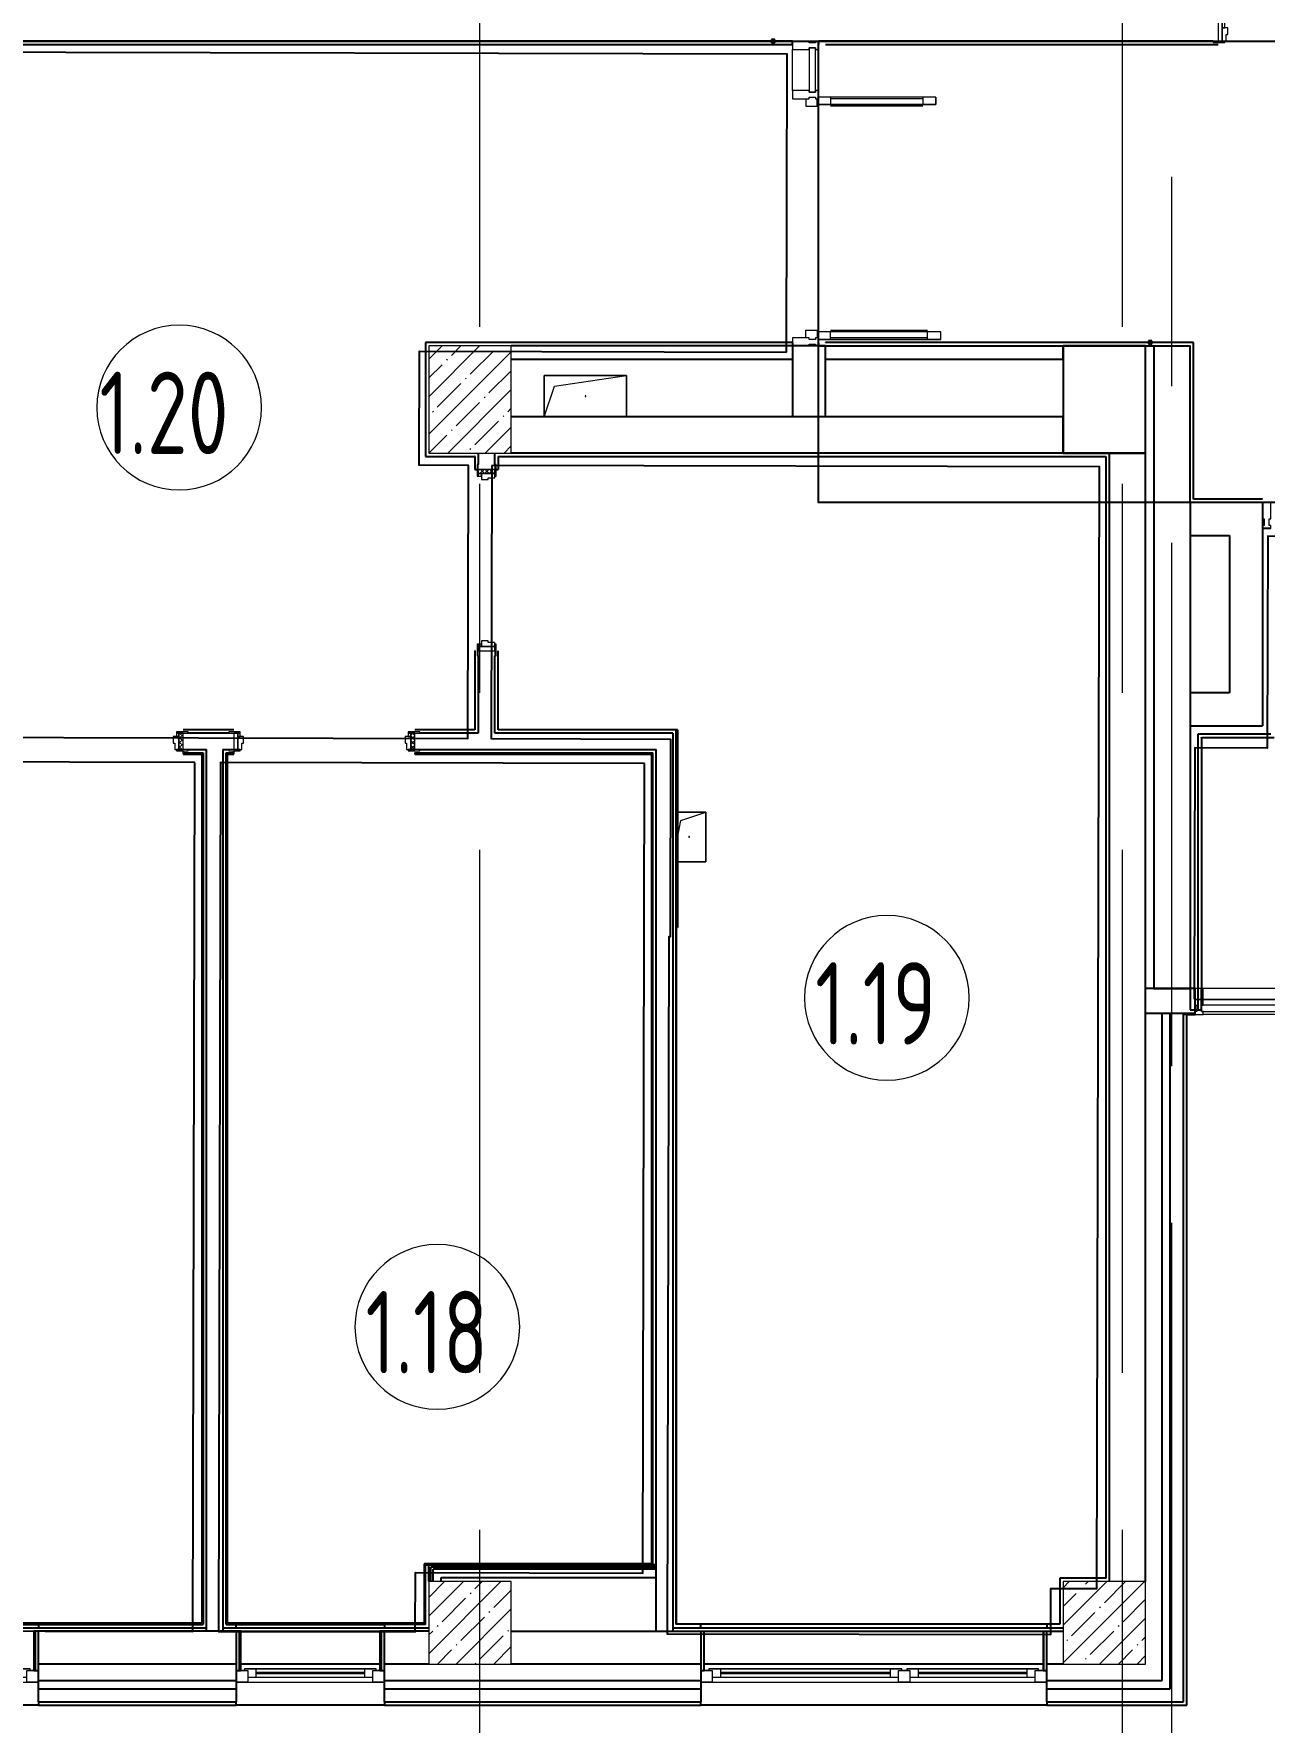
# Model space of a CAD drawing. Header units: millimetres. Extents: x -625 to 415037, y -3642 to 102118.
# Drawn here: x 78017 to 85485, y 3061 to 13309 of the extents above; entities that cross this region are included whole.
import ezdxf

# ---------------------------------------------------------------- set-up
doc = ezdxf.new("R2010")
doc.units = ezdxf.units.MM
doc.linetypes.add('Осевая', pattern=[6350, 1270, -952.5, 3175, -952.5])
for name, color, linetype, lineweight in [('A-AREA-IDEN', 7, 'Continuous', 9), ('A-DETL-GENF', 7, 'Continuous', 9), ('A-DOOR-FRAM-2', 7, 'Continuous', 5), ('A-GENM', 7, 'Continuous', 9), ('A-GLAZ', 7, 'Continuous', 9), ('A-GLAZ-1', 7, 'Continuous', 5), ('A-GLAZ-CURT-1', 7, 'Continuous', 5), ('A-GLAZ-CURT-2', 7, 'Continuous', 20), ('A-GLAZ-CWMG', 7, 'Continuous', 9), ('A-GLAZ-CWMG-1', 7, 'Continuous', 20), ('S-COLS-1', 7, 'Continuous', 5), ('Оси', 7, 'Continuous', 9), ('Оси-2', 7, 'Осевая', 9)]:
    doc.layers.add(name, color=color, linetype=linetype, lineweight=lineweight)
doc.layers.add('A-DOOR-FRAM-1', color=7, linetype='Continuous', lineweight=5, true_color=0xc0c0c0)
doc.styles.add('СПДС', font='ГОСТ тип А.ttf', dxfattribs={"width": 0.9})
pattern_1 = [(45, (-371.384, 114.685), (-14.1421, 14.1421), []), (135, (-371.384, 114.685), (-14.1421, -14.1421), [])]

# ---------------------------------------------------------------- blocks, each defined once
blk = doc.blocks.new('BSC_Колонна _Прямоугольная - 500х500-V14-Объем проектирования 1 этажа')
at = {"layer": 'S-COLS-1'}
h = blk.add_hatch(dxfattribs=at)
h.set_pattern_fill('FP_18', color=256, style=0, pattern_type=2)
h.set_pattern_definition([(45, (-80600, -3800), (-114.04925, 114.04925), []), (45, (-80485.95, -3800), (-114.04925, 114.04925), [201.613, -40.323, 6.706, -33.617])])
h.paths.add_polyline_path([(250, -250), (250, 250), (-250, 250), (-250, -250)])
for p, q in [((250, 250), (-250, 250)), ((-250, 250), (-250, -250)), ((250, -250), (250, 250)), ((-250, -250), (250, -250))]:
    blk.add_line(p, q, dxfattribs=at)
blk = doc.blocks.new('Системная панель - Стекло - 40мм-22736316-Объем проектирования 1 этажа')
at = {"layer": 'A-GLAZ-CURT-1'}
h = blk.add_hatch(dxfattribs=at)
h.set_pattern_fill('FP_87', color=256, style=0, pattern_type=2)
h.set_pattern_definition([(135, (13025, -82897), (-565.6854, -565.6854), [400, -1200]), (135, (13225, -83297), (-565.6854, -565.6854), [1200, -400]), (135, (13425, -82497), (-565.6854, -565.6854), [400, -1200])])
h.paths.add_polyline_path([(135, 0), (-135, 0), (-135, -40), (135, -40)])
at = {"layer": 'A-GLAZ-CURT-2'}
for p, q in [((135, 0), (-135, 0)), ((-135, 0), (-135, -40)), ((135, -40), (135, 0)), ((-135, -40), (135, -40))]:
    blk.add_line(p, q, dxfattribs=at)
blk = doc.blocks.new('Прямоугольный импост - Импост структурный с накладкой - 160мм Темный-32274872-Объем проектирования 1 этажа')
at = {"layer": 'A-GLAZ-CWMG'}
for p, q in [((82557, 13100), (82557, 13350)), ((82714, 13100), (82714, 13350))]:
    blk.add_line(p, q, dxfattribs=at)
blk = doc.blocks.new('Прямоугольный импост - Импост структурный с накладкой - 160мм Темный-30755840-Объем проектирования 1 этажа')
at = {"layer": 'A-GLAZ-CWMG-1'}
for p, q in [((-50, 40), (-50, 140)), ((-50, 140), (0, 140)), ((0, 140), (0, 40)), ((-40, 40), (-50, 40)), ((-50, -17), (-50, 0)), ((-50, 0), (-40, 0)), ((-40, 0), (-40, 40)), ((-10, 40), (-10, 0)), ((0, 40), (-10, 40)), ((-10, 0), (0, 0)), ((0, 0), (0, -17)), ((0, -17), (-50, -17))]:
    blk.add_line(p, q, dxfattribs=at)
blk = doc.blocks.new('Дверь_Витражная_остекление_ - ДВН_CОШ в витраже В-7-32274869-Объем проектирования 1 этажа')
at = {"layer": 'A-DETL-GENF'}
for p, q in [((-735, 730), (-690, 730)), ((-735, 730), (-735, 17)), ((-690, 730), (-735, 730)), ((-735, 730), (-735, 17)), ((-690, 730), (-690, 14)), ((-690, 14), (-690, 730)), ((735, 760), (690, 760)), ((690, 760), (690, 14)), ((735, 760), (690, 760)), ((690, 760), (690, 14)), ((735, 760), (735, 17)), ((735, 17), (735, 760)), ((-735, 650), (-690, 650)), ((-725, 650), (-725, 90)), ((-681, 650), (-681, 90)), ((681, 680), (681, 90)), ((735, 680), (690, 680)), ((725, 680), (725, 90)), ((-735, 90), (-690, 90)), ((-697, 10), (-725, 10)), ((-725, 10), (-697, 10)), ((-697, 10), (-725, 10)), ((-690, 10), (-697, 10)), ((-697, 10), (-690, 10)), ((-680, 10), (-697, 10)), ((-690, 14), (-690, 10)), ((-690, 10), (-690, 14)), ((-680, -60), (-680, 10)), ((680, -60), (680, 10)), ((680, 10), (702, 10)), ((735, 90), (690, 90)), ((690, 14), (690, 10)), ((690, 14), (690, 10)), ((690, 10), (702, 10)), ((690, 10), (702, 10)), ((702, 10), (725, 10)), ((702, 10), (725, 10)), ((702, 10), (725, 10)), ((-725, -60), (-697, -60)), ((-697, -60), (-680, -60)), ((703, -60), (680, -60)), ((725, -60), (703, -60))]:
    blk.add_line(p, q, dxfattribs=at)
blk = doc.blocks.new('Прямоугольный импост - Импост структурный с накладкой - 160мм Темный-30755836-Объем проектирования 1 этажа')
at = {"layer": 'A-GLAZ-CWMG-1'}
for p, q in [((-25, 40), (-25, 140)), ((-25, 140), (25, 140)), ((25, 140), (25, 40)), ((-15, 40), (-25, 40)), ((-25, -17), (-25, 0)), ((-25, 0), (-15, 0)), ((-15, 0), (-15, 40)), ((15, 40), (15, 0)), ((25, 40), (15, 40)), ((15, 0), (25, 0)), ((25, 0), (25, -17)), ((25, -17), (-25, -17))]:
    blk.add_line(p, q, dxfattribs=at)
blk = doc.blocks.new('Прямоугольный импост - Импост структурный с накладкой - 160мм Темный-30755843-Объем проектирования 1 этажа')
at = {"layer": 'A-GLAZ-CWMG-1'}
for p, q in [((0, 140), (-50, 140)), ((-50, 140), (-50, 40)), ((0, 40), (0, 140)), ((-50, 40), (-40, 40)), ((-40, 0), (-50, 0)), ((-50, 0), (-50, -17)), ((-40, 40), (-40, 0)), ((-10, 0), (-10, 40)), ((-10, 40), (0, 40)), ((0, 0), (-10, 0)), ((0, -17), (0, 0)), ((-50, -17), (0, -17))]:
    blk.add_line(p, q, dxfattribs=at)
blk = doc.blocks.new('110_Дверь_СКБ_1Ст_Внутренняя1 - Д-4 _п_ 1100x2100h_су мгн 2-33304581-Объем проектирования 1 этажа')
at = {"layer": 'A-DOOR-FRAM-2'}
h = blk.add_hatch(dxfattribs=at)
h.set_pattern_fill('FP_45', color=256, style=0, pattern_type=2)
h.set_pattern_definition(pattern_1)
h.paths.add_polyline_path([(-513, 50), (-538, 50), (-538, -50), (-513, -50), (-513, -42)])
at = {"layer": 'A-DOOR-FRAM-1'}
for p, q in [((-498, 58), (-568, 58)), ((-568, 58), (-568, 50)), ((-568, 50), (-498, 50)), ((-513, 50), (-538, 50)), ((-538, 50), (-538, -50)), ((-488, 50), (-513, 50)), ((-513, 50), (-513, -30)), ((-513, -50), (-513, 50)), ((-498, 50), (-513, 50)), ((-513, 50), (-513, 49)), ((-513, 49), (-498, 49)), ((-498, 50), (-498, 58)), ((-498, 49), (-498, 50)), ((-488, 10), (-488, 50)), ((-478, 10), (-488, 10)), ((-478, -30), (-478, 10)), ((512, 10), (502, 10)), ((502, 10), (502, -30)), ((512, 50), (512, 10)), ((537, 50), (512, 50)), ((592, 58), (522, 58)), ((522, 58), (522, 50)), ((537, 50), (522, 50)), ((522, 50), (522, 49)), ((522, 50), (592, 50)), ((522, 49), (537, 49)), ((537, -30), (537, 50)), ((562, 50), (537, 50)), ((537, 50), (537, -50)), ((537, 49), (537, 50)), ((562, -50), (562, 50)), ((592, 50), (592, 58)), ((-498, -50), (-568, -50)), ((-568, -50), (-568, -58)), ((-568, -58), (-498, -58)), ((-538, -50), (-513, -50)), ((-513, -30), (-478, -30)), ((-498, -30), (-513, -30)), ((-513, -30), (-513, -50)), ((-513, -50), (-498, -50)), ((-498, -50), (-498, -30)), ((-498, -58), (-498, -50)), ((502, -30), (537, -30)), ((537, -30), (522, -30)), ((522, -30), (522, -50)), ((522, -50), (537, -50)), ((592, -50), (522, -50)), ((522, -50), (522, -58)), ((522, -58), (592, -58)), ((537, -50), (537, -30)), ((537, -50), (562, -50)), ((592, -58), (592, -50))]:
    blk.add_line(p, q, dxfattribs=at)
blk = doc.blocks.new('110_Дверь_СКБ_1Ст_Внутренняя1 - Д-4 _л_ 1100x2100h_су мгн-33293497-Объем проектирования 1 этажа')
at = {"layer": 'A-DOOR-FRAM-2'}
h = blk.add_hatch(dxfattribs=at)
h.set_pattern_fill('FP_45', color=256, style=0, pattern_type=2)
h.set_pattern_definition(pattern_1)
h.paths.add_polyline_path([(-538, 50), (-538, -50), (-513, -50), (-513, 50)])
at = {"layer": 'A-DOOR-FRAM-1'}
for p, q in [((-498, 58), (-568, 58)), ((-568, 58), (-568, 50)), ((-568, 50), (-498, 50)), ((-513, 50), (-538, 50)), ((-538, 50), (-538, -50)), ((-488, 50), (-513, 50)), ((-513, 50), (-513, -30)), ((-513, -50), (-513, 50)), ((-498, 50), (-513, 50)), ((-513, 50), (-513, 49)), ((-513, 49), (-498, 49)), ((-498, 50), (-498, 58)), ((-498, 49), (-498, 50)), ((-488, 10), (-488, 50)), ((-478, 10), (-488, 10)), ((-478, -30), (-478, 10)), ((512, 10), (502, 10)), ((502, 10), (502, -30)), ((512, 50), (512, 10)), ((537, 50), (512, 50)), ((592, 58), (522, 58)), ((522, 58), (522, 50)), ((537, 50), (522, 50)), ((522, 50), (522, 49)), ((522, 50), (592, 50)), ((522, 49), (537, 49)), ((537, -30), (537, 50)), ((562, 50), (537, 50)), ((537, 50), (537, -50)), ((537, 49), (537, 50)), ((562, -50), (562, 50)), ((592, 50), (592, 58)), ((-498, -50), (-568, -50)), ((-568, -50), (-568, -58)), ((-568, -58), (-498, -58)), ((-538, -50), (-513, -50)), ((-513, -30), (-478, -30)), ((-498, -30), (-513, -30)), ((-513, -30), (-513, -50)), ((-513, -50), (-498, -50)), ((-498, -50), (-498, -30)), ((-498, -58), (-498, -50)), ((502, -30), (537, -30)), ((537, -30), (522, -30)), ((522, -30), (522, -50)), ((522, -50), (537, -50)), ((592, -50), (522, -50)), ((522, -50), (522, -58)), ((522, -58), (592, -58)), ((537, -50), (537, -30)), ((537, -50), (562, -50)), ((592, -58), (592, -50))]:
    blk.add_line(p, q, dxfattribs=at)
blk = doc.blocks.new('110_Дверь_СКБ_1Ст_Внутренняя1 - Д-8 950x2100h_охрана-V70-Объем проектирования 1 этажа')
at = {"layer": 'A-DOOR-FRAM-2'}
h = blk.add_hatch(dxfattribs=at)
h.set_pattern_fill('FP_34', color=256, style=0, pattern_type=2)
h.set_pattern_definition([(45, (-296.384, 164.685), (-14.1421, 14.1421), []), (135, (-296.384, 164.685), (-14.1421, -14.1421), [])])
h.paths.add_polyline_path([(-458, 100), (-463, 100), (-463, -100), (-438, -100), (-438, 100), (-452, 100)])
at = {"layer": 'A-DOOR-FRAM-1'}
for p, q in [((-423, 108), (-493, 108)), ((-493, 108), (-493, 100)), ((-423, 100), (-423, 108)), ((517, 108), (447, 108)), ((447, 108), (447, 100)), ((517, 100), (517, 108)), ((-493, 100), (-423, 100)), ((-438, 100), (-463, 100)), ((-463, 100), (-463, -100)), ((-413, 100), (-438, 100)), ((-438, 100), (-438, 20)), ((-438, -100), (-438, 100)), ((-423, 100), (-438, 100)), ((-438, 100), (-438, 99)), ((-438, 99), (-423, 99)), ((-438, 20), (-403, 20)), ((-423, 20), (-438, 20)), ((-438, 20), (-438, -100)), ((-423, 99), (-423, 100)), ((-423, -100), (-423, 20)), ((-413, 60), (-413, 100)), ((-403, 60), (-413, 60)), ((-403, 20), (-403, 60)), ((437, 60), (427, 60)), ((427, 60), (427, 20)), ((427, 20), (462, 20)), ((437, 100), (437, 60)), ((462, 100), (437, 100)), ((462, 100), (447, 100)), ((447, 100), (447, 99)), ((447, 100), (517, 100)), ((447, 99), (462, 99)), ((462, 20), (447, 20)), ((447, 20), (447, -100)), ((462, 20), (462, 100)), ((487, 100), (462, 100)), ((462, 100), (462, -100)), ((462, 99), (462, 100)), ((462, -100), (462, 20)), ((487, -100), (487, 100)), ((-423, -100), (-493, -100)), ((-493, -100), (-493, -108)), ((-463, -100), (-438, -100)), ((-438, -100), (-423, -100)), ((-423, -108), (-423, -100)), ((447, -100), (462, -100)), ((517, -100), (447, -100)), ((447, -100), (447, -108)), ((462, -100), (487, -100)), ((517, -108), (517, -100)), ((-493, -108), (-423, -108)), ((447, -108), (517, -108))]:
    blk.add_line(p, q, dxfattribs=at)
blk = doc.blocks.new('Системная панель - Стекло - 40мм-24251897-Объем проектирования 1 этажа')
at = {"layer": 'A-GLAZ-CURT-2'}
for p, q in [((358, 40), (-358, 40)), ((-358, 40), (-358, 0)), ((-358, 0), (358, 0)), ((358, 0), (358, 40))]:
    blk.add_line(p, q, dxfattribs=at)
blk = doc.blocks.new('Прямоугольный импост - Импост структурный с накладкой - 160мм-24251894-Объем проектирования 1 этажа')
at = {"layer": 'A-GLAZ-CWMG'}
for p, q in [((85745, 7650), (85050, 7650)), ((85745, 7493), (85050, 7493))]:
    blk.add_line(p, q, dxfattribs=at)
blk = doc.blocks.new('Прямоугольный импост - Импост структурный с накладкой - 160мм Темный-32348142-Объем проектирования 1 этажа')
at = {"layer": 'A-GLAZ-CWMG-1'}
for p, q in [((0, 17), (-50, 17)), ((-50, 17), (-50, 0)), ((-50, 0), (-40, 0)), ((-40, 0), (-40, -40)), ((-10, -40), (-10, 0)), ((-10, 0), (0, 0)), ((0, 0), (0, 17)), ((-40, -40), (-50, -40)), ((-50, -40), (-50, -140)), ((0, -40), (-10, -40)), ((0, -140), (0, -40)), ((-50, -140), (0, -140))]:
    blk.add_line(p, q, dxfattribs=at)
blk = doc.blocks.new('Прямоугольный импост - Импост структурный с накладкой - 160мм-22875598-Объем проектирования 1 этажа')
at = {"layer": 'A-GLAZ-CWMG-1'}
for p, q in [((0, 17), (-50, 17)), ((-50, 17), (-50, 0)), ((-50, 0), (-40, 0)), ((-40, 0), (-40, -40)), ((-10, -40), (-10, 0)), ((-10, 0), (0, 0)), ((0, 0), (0, 17)), ((-40, -40), (-50, -40)), ((-50, -40), (-50, -140)), ((0, -40), (-10, -40)), ((0, -140), (0, -40)), ((-50, -140), (0, -140))]:
    blk.add_line(p, q, dxfattribs=at)
blk = doc.blocks.new('120_Окно_СКБ_1Ст - 120_Окно_СКБ_1Ст 900х2500_h_-19906774-Объем проектирования 1 этажа')
at = {"layer": 'A-GLAZ'}
for p, q in [((-450, -75), (-450, -5)), ((-450, -5), (-380, -5)), ((-380, -75), (-450, -75)), ((-380, -75), (-400, -75)), ((-400, -75), (-400, -85)), ((-400, -85), (400, -85)), ((400, -85), (-400, -85)), ((-380, -5), (-380, -75)), ((380, -35), (-380, -35)), ((-380, -35), (-380, -75)), ((-330, -85), (-330, -35)), ((330, -85), (330, -35)), ((380, -75), (380, -5)), ((380, -5), (450, -5)), ((380, -75), (380, -35)), ((450, -75), (380, -75)), ((400, -75), (380, -75)), ((400, -85), (400, -75)), ((450, -5), (450, -75))]:
    blk.add_line(p, q, dxfattribs=at)
at = {"layer": 'A-GLAZ-1'}
for p, q in [((450, -5), (-450, -5)), ((-422, -75), (-400, -75)), ((-330, -55), (330, -55)), ((330, -65), (-330, -65)), ((400, -75), (422, -75))]:
    blk.add_line(p, q, dxfattribs=at)
blk = doc.blocks.new('120_Окно_СКБ_1Ст - 120_Окно_СКБ_1Ст 900х2500_h_-19906150-Объем проектирования 1 этажа')
at = {"layer": 'A-GLAZ'}
for p, q in [((-450, -75), (-450, -5)), ((-450, -5), (-380, -5)), ((-380, -75), (-450, -75)), ((-380, -75), (-400, -75)), ((-400, -75), (-400, -85)), ((-400, -85), (400, -85)), ((400, -85), (-400, -85)), ((-380, -5), (-380, -75)), ((380, -35), (-380, -35)), ((-380, -35), (-380, -75)), ((-330, -85), (-330, -35)), ((330, -85), (330, -35)), ((380, -75), (380, -5)), ((380, -5), (450, -5)), ((380, -75), (380, -35)), ((450, -75), (380, -75)), ((400, -75), (380, -75)), ((400, -85), (400, -75)), ((450, -5), (450, -75))]:
    blk.add_line(p, q, dxfattribs=at)
at = {"layer": 'A-GLAZ-1'}
for p, q in [((450, -5), (-450, -5)), ((-422, -75), (-400, -75)), ((-330, -55), (330, -55)), ((330, -65), (-330, -65)), ((400, -75), (422, -75))]:
    blk.add_line(p, q, dxfattribs=at)
blk = doc.blocks.new('120_Окно_СКБ_2Ст - 120_Окно_СКБ_2Ст 2100х2500 _мал створка СЛЕВА_-19967351-Объем проектирования 1 этажа')
at = {"layer": 'A-GLAZ'}
for p, q in [((-1050, -75), (-1050, -5)), ((-1050, -5), (-980, -5)), ((-980, -75), (-1050, -75)), ((-980, -75), (-1000, -75)), ((-1000, -75), (-1000, -85)), ((-1000, -85), (-200, -85)), ((-200, -85), (-1000, -85)), ((-980, -5), (-980, -75)), ((-220, -35), (-980, -35)), ((-980, -35), (-980, -75)), ((-930, -85), (-930, -35)), ((-270, -85), (-270, -35)), ((-220, -75), (-220, -5)), ((-220, -5), (-150, -5)), ((-220, -75), (-220, -35)), ((-150, -75), (-220, -75)), ((-200, -75), (-220, -75)), ((-200, -85), (-200, -75)), ((-150, -75), (-170, -75)), ((-170, -75), (-170, -85)), ((-170, -85), (1000, -85)), ((1000, -85), (-170, -85)), ((-150, -5), (-150, -75)), ((980, -35), (-150, -35)), ((-150, -35), (-150, -75)), ((-100, -85), (-100, -35)), ((930, -85), (930, -35)), ((980, -75), (980, -5)), ((980, -5), (1050, -5)), ((980, -75), (980, -35)), ((1050, -75), (980, -75)), ((1000, -75), (980, -75)), ((1000, -85), (1000, -75)), ((1050, -5), (1050, -75))]:
    blk.add_line(p, q, dxfattribs=at)
at = {"layer": 'A-GLAZ-1'}
for p, q in [((1050, -5), (-1050, -5)), ((-1030, -75), (-1000, -75)), ((-930, -55), (-270, -55)), ((-270, -65), (-930, -65)), ((-200, -75), (-170, -75)), ((-100, -55), (930, -55)), ((930, -65), (-100, -65)), ((1000, -75), (1030, -75))]:
    blk.add_line(p, q, dxfattribs=at)
blk = doc.blocks.new('110_Дверь_СКБ_1Ст_Внутренняя1 - Д-4 _п_ 1100x2100h_су мгн 2-V104-Объем проектирования 1 этажа')
at = {"layer": 'A-DOOR-FRAM-2'}
h = blk.add_hatch(dxfattribs=at)
h.set_pattern_fill('FP_45', color=256, style=0, pattern_type=2)
h.set_pattern_definition(pattern_1)
h.paths.add_polyline_path([(-513, -50), (-513, 50), (-538, 50), (-538, -50)])
at = {"layer": 'A-DOOR-FRAM-1'}
for p, q in [((-498, 58), (-568, 58)), ((-568, 58), (-568, 50)), ((-568, 50), (-498, 50)), ((-513, 50), (-538, 50)), ((-538, 50), (-538, -50)), ((-488, 50), (-513, 50)), ((-513, 50), (-513, -30)), ((-513, -50), (-513, 50)), ((-498, 50), (-513, 50)), ((-513, 50), (-513, 49)), ((-513, 49), (-498, 49)), ((-498, 50), (-498, 58)), ((-498, 49), (-498, 50)), ((-488, 10), (-488, 50)), ((-478, 10), (-488, 10)), ((-478, -30), (-478, 10)), ((512, 10), (502, 10)), ((502, 10), (502, -30)), ((512, 50), (512, 10)), ((537, 50), (512, 50)), ((592, 58), (522, 58)), ((522, 58), (522, 50)), ((537, 50), (522, 50)), ((522, 50), (522, 49)), ((522, 50), (592, 50)), ((522, 49), (537, 49)), ((537, -30), (537, 50)), ((562, 50), (537, 50)), ((537, 50), (537, -50)), ((537, 49), (537, 50)), ((562, -50), (562, 50)), ((592, 50), (592, 58)), ((-498, -50), (-568, -50)), ((-568, -50), (-568, -58)), ((-568, -58), (-498, -58)), ((-538, -50), (-513, -50)), ((-513, -30), (-478, -30)), ((-498, -30), (-513, -30)), ((-513, -30), (-513, -50)), ((-513, -50), (-498, -50)), ((-498, -50), (-498, -30)), ((-498, -58), (-498, -50)), ((502, -30), (537, -30)), ((537, -30), (522, -30)), ((522, -30), (522, -50)), ((522, -50), (537, -50)), ((592, -50), (522, -50)), ((522, -50), (522, -58)), ((522, -58), (592, -58)), ((537, -50), (537, -30)), ((537, -50), (562, -50)), ((592, -58), (592, -50))]:
    blk.add_line(p, q, dxfattribs=at)
blk = doc.blocks.new('GM_Отверстие прямоугольное _в плите_ - Отверстие-21609678-Объем проектирования 1 этажа')
at = {"layer": 'A-GENM'}
for p, q in [((-71, 150), (100, 150)), ((100, 150), (-71, 150)), ((-50, 100), (100, 150)), ((100, 150), (100, -150)), ((100, -150), (100, 150)), ((-71, -5), (-50, 100)), ((-80, -50), (-79, -45)), ((100, -150), (-71, -150)), ((-71, -150), (100, -150))]:
    blk.add_line(p, q, dxfattribs=at)
for start, end in [(360, 180), (180, 360)]:
    blk.add_arc((0, 0), 2.5, start, end, dxfattribs=at)
blk = doc.blocks.new('BSC_Колонна _Прямоугольная - 650х500-V184-Объем проектирования 1 этажа')
at = {"layer": 'S-COLS-1'}
h = blk.add_hatch(dxfattribs=at)
h.set_pattern_fill('FP_173', color=256, style=0, pattern_type=2)
h.set_pattern_definition([(135, (11225, -80600), (-114.04925, -114.04925), []), (135, (11225, -80485.95), (-114.04925, -114.04925), [201.612, -40.322, 6.706, -33.617])])
h.paths.add_polyline_path([(325, 250), (-325, 250), (-325, -250), (325, -250), (325, 170)])
for p, q in [((325, 250), (-325, 250)), ((-325, 250), (-325, -250)), ((325, -250), (325, 250)), ((-325, -250), (325, -250))]:
    blk.add_line(p, q, dxfattribs=at)
blk = doc.blocks.new('BSC_Колонна _Прямоугольная - 500х500-V185-Объем проектирования 1 этажа')
at = {"layer": 'S-COLS-1'}
h = blk.add_hatch(dxfattribs=at)
h.set_pattern_fill('FP_174', color=256, style=0, pattern_type=2)
h.set_pattern_definition([(45, (-84450, -3800), (-114.04925, 114.04925), []), (45, (-84335.95, -3800), (-114.04925, 114.04925), [201.613, -40.323, 6.706, -33.617])])
h.paths.add_polyline_path([(-187, -250), (250, -250), (250, 250), (-250, 250), (-250, -250)])
for p, q in [((250, 250), (-250, 250)), ((-250, 250), (-250, -250)), ((250, -250), (250, 250)), ((-250, -250), (250, -250))]:
    blk.add_line(p, q, dxfattribs=at)
blk = doc.blocks.new('GM_Отверстие прямоугольное _в плите_ - Отверстие-V204-Объем проектирования 1 этажа')
at = {"layer": 'A-GENM'}
for p, q in [((-250, -125), (-250, 125)), ((-250, 125), (250, 125)), ((250, 125), (-250, 125)), ((-250, 125), (-250, -125)), ((-187, 62), (250, 125)), ((250, 125), (250, -125)), ((250, -125), (250, 125)), ((-250, -125), (-187, 62))]:
    blk.add_line(p, q, dxfattribs=at)
for start, end in [(360, 180), (180, 360)]:
    blk.add_arc((0, 0), 2.5, start, end, dxfattribs=at)
blk = doc.blocks.new('Марка_Помещения - Номер-25198446-Объем проектирования 1 этажа')
at = {"layer": 'A-AREA-IDEN'}
for start, end in [(360, 180), (180, 360)]:
    blk.add_arc((0, 0), 2.5, start, end, dxfattribs=at)

msp = doc.modelspace()

# ---------------------------------------------------------------- linework, layer by layer
for p, q in [((73685, 13264), (85175, 13264)), ((82622, 13264), (77345, 13264)), ((77366, 13243), (82622, 13243)), ((82515, 13274), (82495, 13274)), ((82495, 13274), (82495, 13254)), ((82495, 13254), (82515, 13254)), ((82515, 13254), (82515, 13274)), ((82622, 13244), (82622, 13264)), ((82622, 13243), (82622, 13244)), ((85175, 13264), (82779, 13264)), ((82779, 13264), (82779, 13244)), ((82822, 13244), (82822, 13243)), ((82822, 13243), (85205, 13243)), ((85205, 13243), (85205, 13244)), ((80394, 11435), (80394, 10743)), ((82622, 11435), (80394, 11435)), ((82622, 11414), (80915, 11414)), ((82622, 11434), (82622, 11435)), ((82622, 11434), (82622, 10984)), ((82822, 11414), (82622, 11414)), ((82779, 11434), (82779, 11414)), ((82779, 11414), (85035, 11414)), ((85056, 11435), (82822, 11435)), ((82822, 11435), (82822, 11434)), ((82822, 10984), (82822, 11414)), ((84765, 11414), (84265, 11414)), ((84265, 11414), (84265, 10764)), ((84265, 11334), (84265, 11414)), ((84765, 10764), (84765, 11414)), ((84802, 11445), (84782, 11445)), ((84782, 11445), (84782, 11425)), ((84782, 11434), (84802, 11434)), ((84782, 11425), (84802, 11425)), ((84802, 11425), (84802, 11445)), ((84815, 11414), (84815, 7514)), ((85035, 10464), (85035, 11414)), ((85056, 10484), (85056, 11435)), ((80915, 11334), (82622, 11334)), ((82822, 11334), (84265, 11334)), ((84265, 10984), (80915, 10984)), ((84265, 10764), (84265, 10984)), ((80715, 10764), (80715, 10694)), ((80815, 10694), (80815, 10764)), ((84765, 10764), (80915, 10764)), ((84265, 10764), (84765, 10764)), ((84545, 3914), (84545, 10764)), ((84765, 3914), (84765, 10764)), ((80394, 10743), (80694, 10743)), ((80695, 10744), (80694, 10744)), ((80694, 10743), (80694, 10664)), ((80694, 10664), (80695, 10664)), ((80695, 10731), (80695, 10731)), ((80695, 10664), (80707, 10664)), ((80823, 10664), (80835, 10664)), ((80835, 10744), (80836, 10744)), ((80835, 10664), (80836, 10664)), ((80836, 10744), (80836, 10664)), ((80836, 10743), (84524, 10743)), ((84524, 10743), (84524, 3935)), ((84525, 10744), (84525, 10743)), ((85475, 10464), (85035, 10464)), ((85035, 10464), (85035, 7384)), ((85055, 10484), (85055, 10485)), ((85475, 10485), (85055, 10485)), ((85055, 10484), (85055, 10484)), ((85055, 10484), (85056, 10484)), ((85475, 10484), (85475, 10485)), ((85475, 10464), (85475, 9109)), ((85035, 10264), (85275, 10264)), ((85275, 10264), (85275, 9309)), ((85525, 10307), (85475, 10307)), ((80695, 9564), (80694, 9564)), ((80694, 9564), (80694, 9085)), ((80715, 9534), (80715, 9064)), ((80815, 9064), (80815, 9534)), ((80836, 9564), (80835, 9564)), ((80836, 9085), (80836, 9564)), ((85275, 9309), (85035, 9309)), ((79230, 9085), (78923, 9085)), ((78923, 9085), (78923, 9084)), ((79200, 9064), (78953, 9064)), ((79230, 9084), (79230, 9085)), ((80694, 9085), (80330, 9085)), ((80330, 9085), (80330, 9084)), ((80715, 9064), (80360, 9064)), ((80695, 9085), (80695, 9084)), ((81895, 9064), (80815, 9064)), ((80835, 9084), (80836, 9084)), ((81915, 9085), (80836, 9085)), ((81895, 9064), (81895, 3614)), ((81915, 9084), (81915, 9085)), ((81916, 7885), (81916, 9085)), ((81924, 9085), (81916, 9085)), ((81924, 9085), (81924, 7885)), ((85035, 9109), (85475, 9109)), ((85085, 9059), (85525, 9059)), ((85085, 7384), (85085, 9059)), ((85105, 9038), (85105, 9039)), ((85106, 9038), (85546, 9038)), ((85106, 7514), (85106, 9038)), ((78923, 8956), (78923, 8944)), ((78923, 8944), (79045, 8944)), ((78923, 8944), (78923, 8936)), ((78923, 8936), (79037, 8936)), ((78953, 8964), (79065, 8964)), ((79037, 8936), (79037, 3662)), ((79045, 8944), (79045, 3654)), ((79065, 3614), (79065, 8964)), ((79165, 8964), (79200, 8964)), ((79165, 8964), (79165, 3614)), ((79185, 8944), (79230, 8944)), ((79185, 3654), (79185, 8944)), ((79193, 8936), (79230, 8936)), ((79193, 3662), (79193, 8936)), ((79230, 8944), (79230, 8956)), ((79230, 8936), (79230, 8944)), ((80330, 8944), (81775, 8944)), ((80330, 8944), (80330, 8936)), ((80330, 8936), (81767, 8936)), ((80360, 8964), (81795, 8964)), ((81767, 8936), (81767, 4022)), ((81775, 4019), (81775, 8944)), ((81795, 3614), (81795, 8964)), ((81915, 8584), (81915, 3654)), ((81916, 7885), (81915, 7885)), ((81916, 3655), (81916, 7885)), ((81924, 7885), (81916, 7885)), ((84773, 7514), (84765, 7514)), ((85065, 7514), (84773, 7514)), ((84815, 7514), (85035, 7514)), ((85065, 7364), (85065, 7514)), ((85105, 7384), (85105, 7514)), ((85035, 7384), (85085, 7384)), ((85085, 7384), (85105, 7384)), ((84765, 7364), (85065, 7364)), ((84865, 3314), (84865, 7364)), ((84915, 3264), (84915, 7364)), ((84995, 3184), (84995, 7364)), ((84995, 7361), (85065, 7361)), ((85015, 7356), (84995, 7356)), ((85015, 7356), (85065, 7356)), ((85015, 3164), (85015, 7356)), ((85065, 7356), (85065, 7364)), ((80387, 4022), (80387, 3654)), ((81767, 4022), (80387, 4022)), ((80395, 3662), (80395, 4014)), ((81795, 4014), (80395, 4014)), ((80415, 3914), (80415, 4014)), ((80427, 3914), (80427, 4001)), ((81795, 4001), (80427, 4001)), ((81775, 4019), (81795, 4019)), ((81775, 4014), (81775, 4019)), ((80440, 3914), (80440, 3989)), ((81795, 3989), (80440, 3989)), ((80490, 3914), (80490, 3939)), ((80490, 3939), (81795, 3939)), ((84524, 3935), (84244, 3935)), ((84244, 3935), (84244, 3655)), ((84525, 3934), (84524, 3934)), ((79037, 3662), (76347, 3662)), ((76375, 3654), (78045, 3654)), ((77145, 3634), (78045, 3634)), ((78017, 3614), (78017, 3374)), ((78025, 3614), (78017, 3614)), ((79265, 3614), (78025, 3614)), ((78025, 3614), (78025, 3374)), ((78045, 3654), (78045, 3634)), ((78045, 3654), (79045, 3654)), ((78045, 3634), (79065, 3634)), ((78045, 3184), (78045, 3614)), ((79165, 3634), (79245, 3634)), ((79185, 3654), (79245, 3654)), ((80395, 3662), (79193, 3662)), ((79245, 3634), (79245, 3654)), ((79245, 3654), (80145, 3654)), ((79245, 3634), (80145, 3634)), ((79245, 3614), (79245, 3184)), ((79265, 3374), (79265, 3614)), ((79273, 3614), (79265, 3614)), ((79273, 3614), (80117, 3614)), ((79273, 3374), (79273, 3614)), ((80117, 3614), (80117, 3374)), ((80125, 3614), (80117, 3614)), ((80415, 3614), (80125, 3614)), ((80125, 3614), (80125, 3374)), ((80145, 3654), (80145, 3634)), ((80395, 3654), (80145, 3654)), ((80145, 3634), (80415, 3634)), ((80145, 3184), (80145, 3614)), ((80395, 3654), (80395, 3662)), ((80915, 3614), (84265, 3614)), ((81895, 3634), (82065, 3634)), ((84244, 3655), (81916, 3655)), ((82065, 3634), (82065, 3654)), ((82065, 3634), (84165, 3634)), ((82065, 3614), (82065, 3184)), ((82085, 3374), (82085, 3614)), ((82086, 3374), (82086, 3614)), ((84144, 3614), (84144, 3374)), ((84145, 3614), (84145, 3374)), ((84165, 3654), (84165, 3634)), ((84165, 3634), (84265, 3634)), ((84165, 3184), (84165, 3614)), ((84245, 3654), (84244, 3654)), ((79245, 3414), (78045, 3414)), ((80117, 3414), (79273, 3414)), ((80415, 3414), (80145, 3414)), ((82065, 3414), (80915, 3414)), ((84145, 3414), (82085, 3414)), ((84265, 3414), (84165, 3414)), ((78017, 3374), (78025, 3374)), ((78025, 3374), (78045, 3374)), ((78045, 3314), (79245, 3314)), ((79245, 3374), (79265, 3374)), ((79265, 3374), (79273, 3374)), ((80117, 3374), (80125, 3374)), ((80125, 3374), (80145, 3374)), ((80145, 3314), (82065, 3314)), ((82065, 3374), (82085, 3374)), ((82085, 3374), (82086, 3374)), ((84144, 3374), (84145, 3374)), ((84145, 3374), (84165, 3374)), ((84165, 3314), (84865, 3314)), ((78045, 3264), (79245, 3264)), ((78045, 3184), (78045, 3164)), ((78045, 3184), (79245, 3184)), ((79245, 3164), (79245, 3184)), ((80145, 3264), (82065, 3264)), ((80145, 3184), (80145, 3164)), ((80145, 3184), (82065, 3184)), ((82065, 3164), (82065, 3184)), ((84165, 3264), (84915, 3264)), ((84165, 3184), (84165, 3164)), ((84165, 3184), (84995, 3184)), ((78045, 3164), (77145, 3164)), ((78045, 3164), (79245, 3164)), ((80145, 3164), (79245, 3164)), ((80145, 3164), (82065, 3164)), ((84165, 3164), (82065, 3164)), ((84165, 3164), (85015, 3164))]:
    msp.add_line(p, q)
msp.add_lwpolyline([(82779, 13264), (121275, 13264), (121275, 10464), (82779, 10464)], close=True)
at = {"flags": 128}
for points in [[(82585, 11377), (82589, 13185), (77333, 13197), (77327, 10847), (76027, 10850), (76027, 10700), (75546, 10701), (75546, 10549), (75542, 9042), (75743, 9042), (75743, 9043), (80651, 9031), (80655, 10689), (80355, 10690), (80357, 11382)], [(80797, 10689), (80793, 9031), (81881, 9028), (81879, 7828), (81871, 7828), (81861, 3598), (84189, 3593), (84189, 3873), (84469, 3872), (84485, 10680)], [(85060, 7450), (89268, 7440), (89274, 10250), (85506, 10259), (85503, 8973), (85063, 8974)], [(78995, 8886), (77471, 8890), (77466, 6780), (75745, 6784), (75739, 3975), (76293, 3973), (76292, 3618), (78982, 3612)], [(81724, 8880), (79151, 8886), (79138, 3612), (80332, 3609), (80333, 3969), (81713, 3966)]]:
    msp.add_lwpolyline(points, close=True, dxfattribs=at)
at = {"layer": 'Оси'}
msp.add_line((84925, -179), (84925, 4821), dxfattribs=at)
at = {"layer": 'Оси-2'}
for p, q in [((80725, 2958), (80725, 22254)), ((84625, 2958), (84625, 16779)), ((84925, 4821), (84925, 16779))]:
    msp.add_line(p, q, dxfattribs=at)

# ---------------------------------------------------------------- block references
for name, p, rotation in [('110_Дверь_СКБ_1Ст_Внутренняя1 - Д-8 950x2100h_охрана-V70-Объем проектирования 1 этажа', (85692, 13364), 180), ('Прямоугольный импост - Импост структурный с накладкой - 160мм Темный-30755843-Объем проектирования 1 этажа', (82762, 13264), 89.99999999999993), ('Системная панель - Стекло - 40мм-22736316-Объем проектирования 1 этажа', (82762, 13089), 269.9999999999999), ('Дверь_Витражная_остекление_ - ДВН_CОШ в витраже В-7-32274869-Объем проектирования 1 этажа', (82762, 12189), 269.9999999999999), ('BSC_Колонна _Прямоугольная - 650х500-V184-Объем проектирования 1 этажа', (80665, 11089), 270.0000000000007), ('110_Дверь_СКБ_1Ст_Внутренняя1 - Д-4 _п_ 1100x2100h_су мгн 2-V104-Объем проектирования 1 этажа', (80765, 10126), 269.9999999999998), ('Прямоугольный импост - Импост структурный с накладкой - 160мм Темный-32348142-Объем проектирования 1 этажа', (85475, 10324), 180), ('110_Дверь_СКБ_1Ст_Внутренняя1 - Д-4 _п_ 1100x2100h_су мгн 2-33304581-Объем проектирования 1 этажа', (78385, 9014), 180), ('110_Дверь_СКБ_1Ст_Внутренняя1 - Д-4 _л_ 1100x2100h_су мгн-33293497-Объем проектирования 1 этажа', (79792, 9014), 180), ('Прямоугольный импост - Импост структурный с накладкой - 160мм-22875598-Объем проектирования 1 этажа', (85065, 7374), 180)]:
    msp.add_blockref(name, p, dxfattribs=dict(rotation=rotation))
for name, p in [('Прямоугольный импост - Импост структурный с накладкой - 160мм Темный-32274872-Объем проектирования 1 этажа', (65, -136)), ('GM_Отверстие прямоугольное _в плите_ - Отверстие-V204-Объем проектирования 1 этажа', (81365, 11109)), ('GM_Отверстие прямоугольное _в плите_ - Отверстие-21609678-Объем проектирования 1 этажа', (81995, 8434)), ('Прямоугольный импост - Импост структурный с накладкой - 160мм-24251894-Объем проектирования 1 этажа', (65, -136)), ('Системная панель - Стекло - 40мм-24251897-Объем проектирования 1 этажа', (85462, 7374)), ('BSC_Колонна _Прямоугольная - 500х500-V14-Объем проектирования 1 этажа', (80665, 3664)), ('BSC_Колонна _Прямоугольная - 500х500-V185-Объем проектирования 1 этажа', (84515, 3664))]:
    msp.add_blockref(name, p)
at = {"extrusion": (0, 0, -1), "rotation": 270.0000000000001}
for name, p in [('Прямоугольный импост - Импост структурный с накладкой - 160мм Темный-30755836-Объем проектирования 1 этажа', (-82762, 12939)), ('Прямоугольный импост - Импост структурный с накладкой - 160мм Темный-30755840-Объем проектирования 1 этажа', (-82762, 11414))]:
    msp.add_blockref(name, p, dxfattribs=at)
at = {"color": 3, "rotation": 180}
for name, p in [('120_Окно_СКБ_1Ст - 120_Окно_СКБ_1Ст 900х2500_h_-19906774-Объем проектирования 1 этажа', (77595, 3299)), ('120_Окно_СКБ_1Ст - 120_Окно_СКБ_1Ст 900х2500_h_-19906150-Объем проектирования 1 этажа', (79695, 3299)), ('120_Окно_СКБ_2Ст - 120_Окно_СКБ_2Ст 2100х2500 _мал створка СЛЕВА_-19967351-Объем проектирования 1 этажа', (83115, 3299))]:
    msp.add_blockref(name, p, dxfattribs=at)
at = {"layer": 'A-AREA-IDEN', "xscale": 199.9999999999999, "yscale": 199.9999999999999, "zscale": 199.9999999999999}
for p in [(78899, 11040), (83195, 7457), (80466, 5460)]:
    msp.add_blockref('Марка_Помещения - Номер-25198446-Объем проектирования 1 этажа', p, dxfattribs=at)

# ---------------------------------------------------------------- texts
at = {"layer": 'A-AREA-IDEN', "char_height": 500, "attachment_point": 1, "style": 'СПДС'}
for s, insert, width in [('1.20', (78415, 11258), 1212.15), ('1.19', (82759, 7674), 1096.71), ('1.18', (80030, 5678), 1096.71)]:
    msp.add_mtext(s, dxfattribs=dict(at, insert=insert, width=width))

doc.saveas('drawing.dxf')
